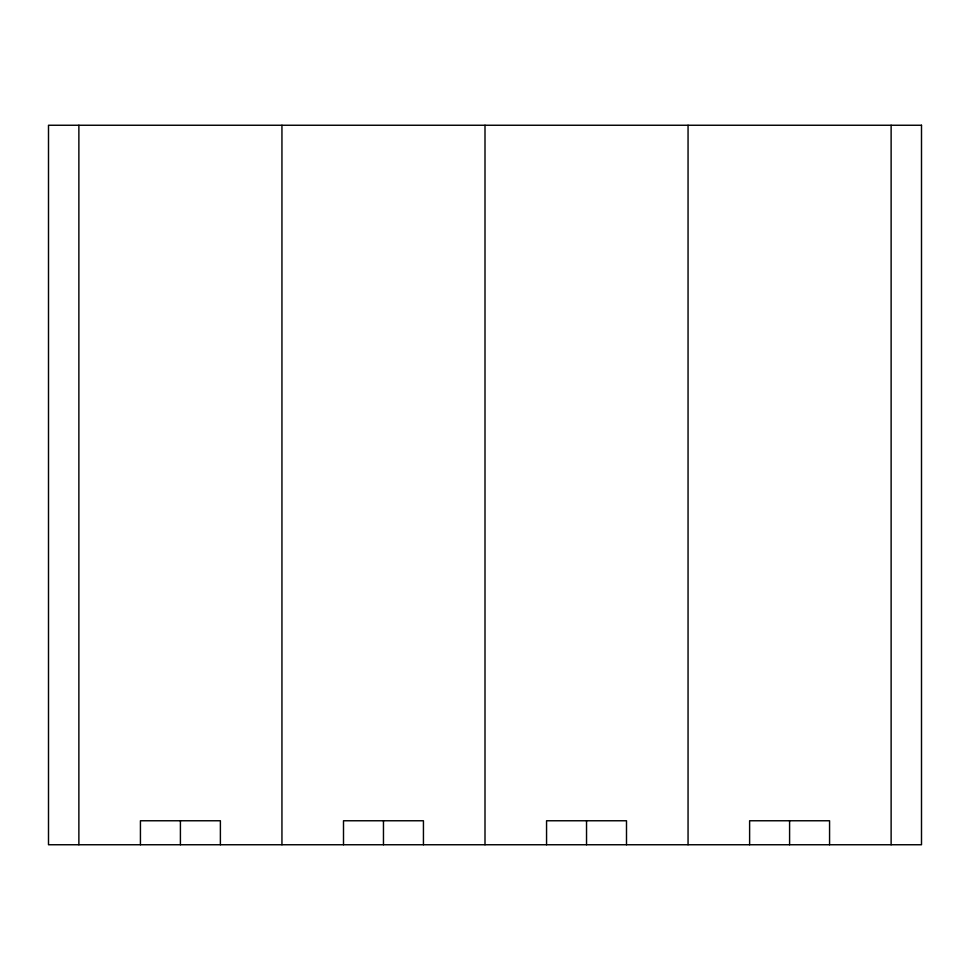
<?xml version="1.0" encoding="UTF-8"?>
<svg xmlns="http://www.w3.org/2000/svg" width="970" height="970" viewBox="0 0 970 970"><rect width="100%" height="100%" fill="white"/><g stroke="black" fill="none" stroke-linecap="round" stroke-linejoin="round"><path stroke-width="1.45" d="M891.127 125.251L891.127 844.749M829.568 844.749L829.568 820.765L749.616 820.765L749.616 844.749M789.592 820.765L789.592 844.749M688.057 125.251L688.057 844.749M626.499 844.749L626.499 820.765L546.559 820.765L546.559 844.749M586.535 820.765L586.535 844.749M485 125.251L485 844.749M423.441 844.749L423.441 820.765L343.501 820.765L343.501 844.749M383.465 820.765L383.465 844.749M281.943 125.251L281.943 844.749M220.384 844.749L220.384 820.765L140.432 820.765L140.432 844.749M180.408 820.765L180.408 844.749M78.873 125.251L78.873 844.749M921.5 125.251L48.5 125.251L48.5 844.749L921.5 844.749L921.5 125.251"/></g></svg>
